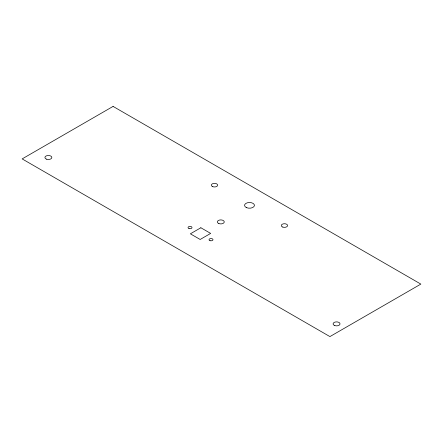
<?xml version="1.0" encoding="UTF-8"?>
<svg xmlns="http://www.w3.org/2000/svg" width="443" height="443" viewBox="0 0 443 443"><rect width="100%" height="100%" fill="white"/><g stroke="black" fill="none" stroke-linecap="round" stroke-linejoin="round"><path stroke-width="0.66" d="M113.081 106.409L22.15 158.904L329.919 336.591L420.85 284.096L113.081 106.409M200.867 227.757L190.374 233.815L200.164 239.469L210.658 233.411L200.867 227.757M282.822 227.087A3.14 1.811 0 0 0 287.59 225.581A3.14 1.811 0 0 0 282.944 223.948A3.14 1.811 0 0 0 282.822 227.087M212.801 186.68A3.14 1.811 0 0 0 217.64 185.246A3.14 1.811 0 0 0 213.072 183.54A3.14 1.811 0 0 0 212.801 186.68M246.734 207.723A4.945 2.857 0 0 0 254.426 205.552A4.945 2.857 0 0 0 247.321 202.789A4.945 2.857 0 0 0 246.734 207.723M46.437 159.148A3.461 1.999 0 0 0 51.831 157.636A3.461 1.999 0 0 0 46.869 155.692A3.461 1.999 0 0 0 46.437 159.148M334.83 325.605A3.461 1.999 0 0 0 340.025 323.872A3.461 1.999 0 0 0 334.83 322.144A3.461 1.999 0 0 0 334.83 325.605M218.859 223.56A3.461 1.999 0 0 0 224.252 222.048A3.461 1.999 0 0 0 219.285 220.105A3.461 1.999 0 0 0 218.859 223.56M189.034 228.549A1.977 1.141 0 0 0 192.002 227.558A1.977 1.141 0 0 0 189.034 226.567A1.977 1.141 0 0 0 189.034 228.549M210.021 240.66A1.977 1.141 0 0 0 212.989 239.674A1.977 1.141 0 0 0 210.021 238.683A1.977 1.141 0 0 0 210.021 240.66"/></g></svg>
